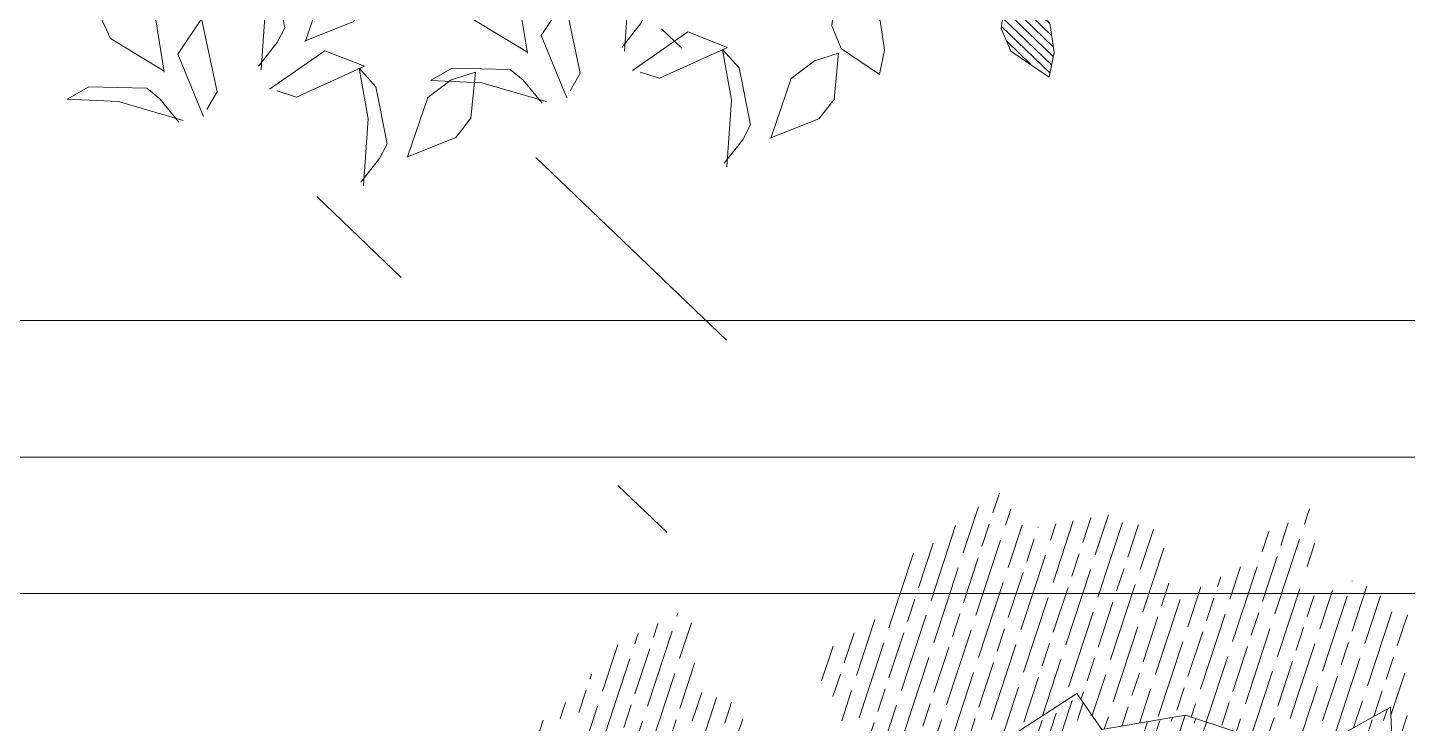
# Model space of a CAD drawing. Header units: millimetres. Extents: x 29001 to 40804, y -8833 to -5892.
# Drawn here: x 29464.99 to 29485.23, y -8548.2 to -8538 of the extents above; entities that cross this region are included whole.
import ezdxf

# ---------------------------------------------------------------- set-up
doc = ezdxf.new("R2010")
doc.units = ezdxf.units.MM
doc.layers.get('0').update_dxf_attribs({"lineweight": 0})
for name, color, linetype, lineweight in [('250', 250, 'Continuous', 0), ('251', 251, 'Continuous', 0), ('252', 252, 'Continuous', 0), ('xxx_Auto_Tefris_Tefris', 32, 'Continuous', 0)]:
    doc.layers.add(name, color=color, linetype=linetype, lineweight=lineweight)

# ---------------------------------------------------------------- blocks, each defined once
blk = doc.blocks.new('U1')
at = {"lineweight": 0, "true_color": 0x6c822b}
h = blk.add_hatch(dxfattribs=at)
h.set_pattern_fill('ANSI31', color=67, scale=0.11949, style=0)
h.set_pattern_definition([(45, (-1654801.43153, 54992.851125), (-0.0105615167031, 0.0105615167031), [])])
edge = h.paths.add_edge_path()
edge.add_line((-2359702.8209, 78418.9504), (-2359702.805, 78419.0606))
edge.add_line((-2359702.805, 78419.0606), (-2359702.773, 78419.1014))
edge.add_line((-2359702.773, 78419.1014), (-2359702.6807, 78419.1334))
edge.add_line((-2359702.6807, 78419.1334), (-2359702.6842, 78419.0801))
edge.add_line((-2359702.6842, 78419.0801), (-2359702.7091, 78419.0234))
edge.add_line((-2359702.7091, 78419.0234), (-2359702.8209, 78418.9524))
edge.add_line((-2359703.1018, 78419.1698), (-2359703.0858, 78419.2801))
edge.add_line((-2359703.0858, 78419.2801), (-2359703.0539, 78419.3209))
edge.add_line((-2359703.0539, 78419.3209), (-2359702.9615, 78419.3528))
edge.add_line((-2359702.9615, 78419.3528), (-2359702.9651, 78419.2996))
edge.add_line((-2359702.9651, 78419.2996), (-2359702.9899, 78419.2428))
edge.add_line((-2359702.9899, 78419.2428), (-2359703.1018, 78419.1718))
edge.add_line((-2359703.4882, 78419.5519), (-2359703.5924, 78419.5912))
edge.add_line((-2359703.5924, 78419.5912), (-2359703.6254, 78419.6312))
edge.add_line((-2359703.6254, 78419.6312), (-2359703.6367, 78419.7282))
edge.add_line((-2359703.6367, 78419.7282), (-2359703.5855, 78419.7133))
edge.add_line((-2359703.5855, 78419.7133), (-2359703.5354, 78419.6768))
edge.add_line((-2359703.5354, 78419.6768), (-2359703.4902, 78419.5523))
edge.add_line((-2359703.7415, 78419.035), (-2359703.7257, 78418.9247))
edge.add_line((-2359703.7257, 78418.9247), (-2359703.7448, 78418.8765))
edge.add_line((-2359703.7448, 78418.8765), (-2359703.8244, 78418.8198))
edge.add_line((-2359703.8244, 78418.8198), (-2359703.836, 78418.8719))
edge.add_line((-2359703.836, 78418.8719), (-2359703.8282, 78418.9334))
edge.add_line((-2359703.8282, 78418.9334), (-2359703.7409, 78419.0331))
edge.add_line((-2359703.3711, 78418.6329), (-2359703.3553, 78418.5226))
edge.add_line((-2359703.3553, 78418.5226), (-2359703.3744, 78418.4744))
edge.add_line((-2359703.3744, 78418.4744), (-2359703.454, 78418.4177))
edge.add_line((-2359703.454, 78418.4177), (-2359703.4656, 78418.4698))
edge.add_line((-2359703.4656, 78418.4698), (-2359703.4578, 78418.5313))
edge.add_line((-2359703.4578, 78418.5313), (-2359703.3705, 78418.631))
edge.add_line((-2359702.6007, 78419.6336), (-2359702.5847, 78419.7438))
edge.add_line((-2359702.5847, 78419.7438), (-2359702.5528, 78419.7847))
edge.add_line((-2359702.5528, 78419.7847), (-2359702.4605, 78419.8166))
edge.add_line((-2359702.4605, 78419.8166), (-2359702.464, 78419.7634))
edge.add_line((-2359702.464, 78419.7634), (-2359702.4889, 78419.7066))
edge.add_line((-2359702.4889, 78419.7066), (-2359702.6007, 78419.6356))
h = blk.add_hatch(dxfattribs=at)
h.set_pattern_fill('ANSI31', color=67, scale=0.1195, style=0)
edge = h.paths.add_edge_path()
edge.add_line((-2359701.9845, 78417.9483), (-2359701.9685, 78418.0585))
edge.add_line((-2359701.9685, 78418.0585), (-2359701.9366, 78418.0993))
edge.add_line((-2359701.9366, 78418.0993), (-2359701.8442, 78418.1313))
edge.add_line((-2359701.8442, 78418.1313), (-2359701.8478, 78418.0781))
edge.add_line((-2359701.8478, 78418.0781), (-2359701.8726, 78418.0213))
edge.add_line((-2359701.8726, 78418.0213), (-2359701.9845, 78417.9503))
edge.add_line((-2359702.2653, 78418.1678), (-2359702.2494, 78418.278))
edge.add_line((-2359702.2494, 78418.278), (-2359702.2174, 78418.3188))
edge.add_line((-2359702.2174, 78418.3188), (-2359702.1251, 78418.3508))
edge.add_line((-2359702.1251, 78418.3508), (-2359702.1287, 78418.2975))
edge.add_line((-2359702.1287, 78418.2975), (-2359702.1535, 78418.2407))
edge.add_line((-2359702.1535, 78418.2407), (-2359702.2654, 78418.1697))
edge.add_line((-2359702.6518, 78418.5498), (-2359702.756, 78418.5891))
edge.add_line((-2359702.756, 78418.5891), (-2359702.789, 78418.6291))
edge.add_line((-2359702.789, 78418.6291), (-2359702.8003, 78418.7261))
edge.add_line((-2359702.8003, 78418.7261), (-2359702.7491, 78418.7112))
edge.add_line((-2359702.7491, 78418.7112), (-2359702.699, 78418.6747))
edge.add_line((-2359702.699, 78418.6747), (-2359702.6537, 78418.5502))
edge.add_line((-2359702.905, 78418.0329), (-2359702.8892, 78417.9226))
edge.add_line((-2359702.8892, 78417.9226), (-2359702.9084, 78417.8744))
edge.add_line((-2359702.9084, 78417.8744), (-2359702.9879, 78417.8178))
edge.add_line((-2359702.9879, 78417.8178), (-2359702.9995, 78417.8698))
edge.add_line((-2359702.9995, 78417.8698), (-2359702.9917, 78417.9313))
edge.add_line((-2359702.9917, 78417.9313), (-2359702.9044, 78418.031))
edge.add_line((-2359702.5347, 78417.6308), (-2359702.5189, 78417.5205))
edge.add_line((-2359702.5189, 78417.5205), (-2359702.538, 78417.4723))
edge.add_line((-2359702.538, 78417.4723), (-2359702.6176, 78417.4156))
edge.add_line((-2359702.6176, 78417.4156), (-2359702.6292, 78417.4677))
edge.add_line((-2359702.6292, 78417.4677), (-2359702.6214, 78417.5292))
edge.add_line((-2359702.6214, 78417.5292), (-2359702.5341, 78417.6289))
edge.add_line((-2359701.7643, 78418.6315), (-2359701.7483, 78418.7417))
edge.add_line((-2359701.7483, 78418.7417), (-2359701.7164, 78418.7826))
edge.add_line((-2359701.7164, 78418.7826), (-2359701.624, 78418.8145))
edge.add_line((-2359701.624, 78418.8145), (-2359701.6276, 78418.7613))
edge.add_line((-2359701.6276, 78418.7613), (-2359701.6524, 78418.7045))
edge.add_line((-2359701.6524, 78418.7045), (-2359701.7643, 78418.6335))
at = {"color": 67, "lineweight": 0, "true_color": 0x6c822b}
for points in [[(-2359702.5541, 78418.4991), (-2359702.5942, 78418.548), (-2359702.611, 78418.5789), (-2359702.5899, 78418.6997), (-2359702.5557, 78418.7395), (-2359702.572, 78418.6322), (-2359702.5595, 78418.4912)], [(-2359701.7871, 78418.4752), (-2359701.8273, 78418.524), (-2359701.8441, 78418.555), (-2359701.8229, 78418.6758), (-2359701.7887, 78418.7155), (-2359701.8051, 78418.6082), (-2359701.7925, 78418.4673)], [(-2359701.8848, 78418.5258), (-2359701.989, 78418.5651), (-2359702.022, 78418.6051), (-2359702.0333, 78418.7022), (-2359701.9821, 78418.6872), (-2359701.932, 78418.6507), (-2359701.8867, 78418.5262)], [(-2359702.3548, 78418.4908), (-2359702.3389, 78418.6011), (-2359702.3069, 78418.6419), (-2359702.2146, 78418.6738), (-2359702.2182, 78418.6206), (-2359702.243, 78418.5638), (-2359702.3549, 78418.4928)], [(-2359702.4432, 78418.4099), (-2359702.4653, 78418.4467), (-2359702.4358, 78418.6012), (-2359702.3843, 78418.5276), (-2359702.4358, 78418.3951)], [(-2359702.5918, 78418.4461), (-2359702.6325, 78418.4324), (-2359702.7771, 78418.4945), (-2359702.6941, 78418.529), (-2359702.5758, 78418.4501)], [(-2359701.8248, 78418.4221), (-2359701.8655, 78418.4085), (-2359702.0101, 78418.4705), (-2359701.9271, 78418.505), (-2359701.8088, 78418.4261)], [(-2359702.3833, 78418.3846), (-2359702.3442, 78418.4342), (-2359702.3176, 78418.4573), (-2359702.1951, 78418.4626), (-2359702.1489, 78418.4378), (-2359702.2572, 78418.4307), (-2359702.3922, 78418.3881)]]:
    blk.add_lwpolyline(points, dxfattribs=at)
at = {"layer": '250', "lineweight": 0}
for points in [[(-2359701.5878, 78418.4669), (-2359701.5719, 78418.5771), (-2359701.5399, 78418.6179), (-2359701.4476, 78418.6499), (-2359701.4512, 78418.5966), (-2359701.476, 78418.5398), (-2359701.5879, 78418.4689)], [(-2359703.3711, 78418.6329), (-2359703.3553, 78418.5226), (-2359703.3744, 78418.4744), (-2359703.454, 78418.4177), (-2359703.4656, 78418.4698), (-2359703.4578, 78418.5313), (-2359703.3705, 78418.631)], [(-2359703.0135, 78418.6456), (-2359702.9977, 78418.5354), (-2359703.0168, 78418.4872), (-2359703.0964, 78418.4305), (-2359703.108, 78418.4826), (-2359703.1002, 78418.5441), (-2359703.0129, 78418.6437)], [(-2359701.6762, 78418.3859), (-2359701.6983, 78418.4227), (-2359701.6688, 78418.5773), (-2359701.6173, 78418.5037), (-2359701.6688, 78418.3712)], [(-2359702.8625, 78418.3009), (-2359702.9667, 78418.3402), (-2359702.9997, 78418.3802), (-2359703.011, 78418.4772), (-2359702.9598, 78418.4623), (-2359702.9097, 78418.4258), (-2359702.8645, 78418.3013)], [(-2359702.7649, 78418.2502), (-2359702.805, 78418.299), (-2359702.8218, 78418.33), (-2359702.8006, 78418.4508), (-2359702.7664, 78418.4905), (-2359702.7828, 78418.3832), (-2359702.7702, 78418.2423)], [(-2359702.0955, 78418.2769), (-2359702.1997, 78418.3162), (-2359702.2327, 78418.3562), (-2359702.244, 78418.4533), (-2359702.1928, 78418.4383), (-2359702.1427, 78418.4018), (-2359702.0975, 78418.2773)], [(-2359701.9979, 78418.2262), (-2359702.038, 78418.2751), (-2359702.0548, 78418.3061), (-2359702.0336, 78418.4268), (-2359701.9994, 78418.4666), (-2359702.0158, 78418.3593), (-2359702.0033, 78418.2183)], [(-2359701.6163, 78418.3606), (-2359701.5772, 78418.4103), (-2359701.5506, 78418.4334), (-2359701.4281, 78418.4387), (-2359701.3819, 78418.4138), (-2359701.4902, 78418.4067), (-2359701.6252, 78418.3641)]]:
    blk.add_lwpolyline(points, dxfattribs=at)
blk = doc.blocks.new('cc')
at = {"color": 66, "linetype": 'Continuous', "true_color": 0x608d07}
for p, q in [((3.7968, -1.5935), (3.7115, -1.5443)), ((3.9067, -1.5811), (3.8439, -1.5449)), ((2.9958, -2.3443), (2.8023, -2.2326)), ((3.063, -2.2315), (3.0101, -2.201)), ((3.0302, -2.2884), (3.0057, -2.2742)), ((2.8068, -2.4627), (2.7038, -2.4032)), ((2.8646, -2.4202), (2.7793, -2.371)), ((2.9328, -2.3838), (2.9116, -2.3716)), ((2.3514, -2.8823), (2.067, -2.7181)), ((2.5592, -2.8506), (2.2749, -2.6864)), ((2.5997, -2.7981), (2.5067, -2.7445)), ((2.5899, -2.7166), (2.5822, -2.7122)), ((2.4411, -2.8582), (2.2705, -2.7597))]:
    blk.add_line(p, q, dxfattribs=at)
at = {"layer": '250', "color": 66, "true_color": 0x608d07}
for points in [[(1.9516, -2.9639), (2.6076, -2.8639), (2.5767, -2.607), (2.9989, -2.3424), (3.1545, -2.0734)], [(3.6096, -1.6485), (3.927, -1.5765), (3.7652, -1.3795)]]:
    blk.add_lwpolyline(points, dxfattribs=at)
at = {"layer": '251', "color": 66, "linetype": 'Continuous', "true_color": 0x608d07}
for p, q in [((3.9672, -1.4738), (3.5669, -1.2426)), ((3.9548, -1.6802), (3.8181, -1.6012)), ((4.1211, -1.6694), (3.8971, -1.5401)), ((3.9825, -1.9096), (3.5821, -1.6785)), ((3.8285, -1.714), (3.6853, -1.6313)), ((3.6898, -1.9542), (3.2895, -1.7231)), ((4.3044, -1.9888), (3.9086, -1.7602)), ((4.135, -1.7842), (4.0149, -1.7148)), ((3.8161, -1.9204), (3.5759, -1.7817)), ((4.3621, -1.9153), (4.195, -1.8188)), ((3.3772, -1.9872), (3.2571, -1.9179)), ((3.8438, -2.1498), (3.4434, -1.9187)), ((3.5512, -2.1944), (3.1508, -1.9633)), ((3.6774, -2.1606), (3.4372, -2.0219)), ((4.1702, -2.2316), (3.7699, -2.0004)), ((3.9963, -2.0244), (3.8762, -1.955)), ((4.3169, -2.1027), (4.0625, -1.9559)), ((3.2247, -2.1127), (3.1536, -2.0717)), ((4.2965, -2.1977), (4.0563, -2.059)), ((3.2385, -2.2274), (3.1184, -2.1581)), ((3.7051, -2.39), (3.3048, -2.1589)), ((3.4125, -2.4346), (3.0625, -2.2325)), ((3.5388, -2.4008), (3.2986, -2.2621)), ((3.9924, -2.4492), (3.6312, -2.2406)), ((3.8576, -2.2646), (3.7375, -2.1952)), ((4.1289, -2.3144), (3.9238, -2.1961)), ((3.086, -2.3529), (3.0162, -2.3126)), ((4.0297, -2.3639), (3.9177, -2.2992)), ((4.2531, -2.2794), (4.2503, -2.2778)), ((3.0998, -2.4676), (2.9797, -2.3983)), ((3.5664, -2.6302), (3.1661, -2.3991)), ((2.9473, -2.5931), (2.766, -2.4884)), ((3.2738, -2.6748), (2.8734, -2.4437)), ((3.4001, -2.641), (3.1599, -2.5023)), ((3.8929, -2.712), (3.4925, -2.4808)), ((3.7189, -2.5048), (3.5988, -2.4354)), ((4.1855, -2.6674), (3.7852, -2.4363)), ((2.781, -2.6038), (2.6773, -2.5439)), ((4.0192, -2.6781), (3.779, -2.5395)), ((4.2391, -2.5916), (4.1116, -2.518)), ((2.6547, -2.6377), (2.5886, -2.5995)), ((2.9611, -2.7078), (2.841, -2.6385)), ((3.4277, -2.8705), (3.0274, -2.6393)), ((2.8086, -2.8333), (2.5886, -2.7063)), ((3.1351, -2.915), (2.7348, -2.6839)), ((3.2614, -2.8812), (3.0212, -2.7425)), ((3.5666, -2.8439), (3.3539, -2.721)), ((3.5802, -2.745), (3.4601, -2.6756)), ((3.8192, -2.7762), (3.6465, -2.6765)), ((4.1993, -2.7821), (4.0792, -2.7128)), ((4.3467, -2.7605), (4.2656, -2.7136)), ((2.6423, -2.844), (2.6024, -2.821)), ((3.6929, -2.81), (3.6403, -2.7797)), ((4.0812, -2.8207), (3.9729, -2.7582)), ((2.67, -3.0735), (2.3697, -2.9001)), ((2.516, -2.8779), (2.516, -2.8778)), ((2.8225, -2.948), (2.7024, -2.8787)), ((3.289, -3.1107), (2.8887, -2.8795)), ((2.3773, -3.1181), (2.0771, -2.9447)), ((2.5036, -3.0842), (2.2634, -2.9455)), ((2.9964, -3.1552), (2.5961, -2.9241)), ((3.1227, -3.1214), (2.8825, -2.9827)), ((3.5563, -3.1582), (3.2152, -2.9612)), ((3.4416, -2.9852), (3.3214, -2.9158)), ((1.9122, -3.2765), (1.5118, -3.0454)), ((2.2386, -3.3583), (1.8383, -3.1271)), ((2.0647, -3.1511), (1.9446, -3.0817)), ((2.5313, -3.3137), (2.1309, -3.0826)), ((2.6838, -3.1882), (2.5637, -3.1189)), ((3.1504, -3.3509), (2.75, -3.1197)), ((3.3029, -3.2254), (3.1828, -3.1561)), ((3.5835, -3.2807), (3.3691, -3.1569)), ((2.3649, -3.3244), (2.1247, -3.1857)), ((2.8577, -3.3954), (2.4574, -3.1643)), ((2.984, -3.3616), (2.7438, -3.2229)), ((3.4768, -3.4326), (3.0765, -3.2015)), ((1.7735, -3.5167), (1.3732, -3.2856)), ((3.5372, -3.3607), (3.3629, -3.2601)), ((1.6072, -3.5275), (1.367, -3.3888)), ((2.1, -3.5985), (1.6996, -3.3673)), ((1.926, -3.3913), (1.8059, -3.3219)), ((2.3926, -3.5539), (1.9922, -3.3228)), ((2.5451, -3.4284), (2.425, -3.3591)), ((3.0117, -3.5911), (2.6113, -3.3599)), ((3.1642, -3.4656), (3.0441, -3.3963)), ((3.4445, -3.5207), (3.2304, -3.3971)), ((2.2263, -3.5646), (1.9861, -3.426)), ((2.7191, -3.6356), (2.3187, -3.4045)), ((2.8454, -3.6018), (2.6051, -3.4631)), ((3.2671, -3.6318), (2.9378, -3.4417)), ((1.7873, -3.6315), (1.6672, -3.5621)), ((3.3558, -3.5762), (3.2242, -3.5003)), ((1.9613, -3.8387), (1.5609, -3.6075)), ((2.2539, -3.7941), (1.8536, -3.563)), ((2.4064, -3.6686), (2.2863, -3.5993)), ((2.873, -3.8313), (2.4727, -3.6001)), ((3.0255, -3.7058), (2.9054, -3.6365)), ((3.1785, -3.6874), (3.0917, -3.6373)), ((1.6348, -3.757), (1.4726, -3.6633)), ((2.0876, -3.8048), (1.8474, -3.6662)), ((2.5804, -3.8758), (2.18, -3.6447)), ((2.7067, -3.842), (2.4665, -3.7033)), ((3.026, -3.8128), (2.7991, -3.6819)), ((1.6486, -3.8717), (1.5285, -3.8024)), ((2.0141, -3.976), (1.7149, -3.8032)), ((3.0898, -3.7429), (3.0856, -3.7405)), ((2.4417, -4.116), (2.0413, -3.8849)), ((2.2677, -3.9089), (2.1476, -3.8395)), ((2.7343, -4.0715), (2.334, -3.8403)), ((2.8868, -3.946), (2.7667, -3.8767)), ((3.0398, -3.9276), (2.9531, -3.8775)), ((1.726, -4.0231), (1.5403, -3.9159)), ((1.8701, -3.9996), (1.7087, -3.9064)), ((2.568, -4.0822), (2.3278, -3.9435)), ((2.9067, -4.0643), (2.6604, -3.9221)), ((1.0474, -4.0584), (0.9571, -4.0062)), ((3.053, -4.042), (2.9469, -3.9807)), ((1.0166, -4.2541), (0.6645, -4.0508)), ((1.0629, -4.1741), (0.9509, -4.1094)), ((0.5997, -4.4404), (0.1993, -4.2093)), ((0.9261, -4.5221), (0.5258, -4.291)), ((0.7522, -4.3149), (0.6321, -4.2456)), ((0.9704, -4.3342), (0.8184, -4.2464)), ((1.0524, -4.4883), (0.8122, -4.3496)), ((0.461, -4.6806), (0.0606, -4.4495)), ((0.7875, -4.7623), (0.3871, -4.5312)), ((0.6135, -4.5551), (0.4934, -4.4858)), ((1.0801, -4.7178), (0.6797, -4.4866)), ((0.9138, -4.7285), (0.6735, -4.5898)), ((1.1977, -4.6789), (1.0062, -4.5684)), ((0.1697, -4.8327), (-0.078, -4.6897)), ((0.336, -4.822), (0.2484, -4.7714)), ((0.4748, -4.7954), (0.3547, -4.726)), ((0.7902, -4.8707), (0.5411, -4.7268)), ((1.0486, -4.8064), (0.9738, -4.7632)), ((1.1749, -4.7725), (1.1601, -4.764)), ((0.5608, -4.845), (0.5349, -4.83)), ((0.9223, -4.8402), (0.8675, -4.8086))]:
    blk.add_line(p, q, dxfattribs=at)
blk = doc.blocks.new('MOBİLYALAR')
at = {"layer": 'xxx_Auto_Tefris_Tefris', "lineweight": 0}
for points in [[(351.435, -2222.499), (308.129, -2222.499), (308.129, -2155.146), (351.435, -2155.146)], [(349.435, -2220.499), (310.129, -2220.499), (310.129, -2157.146), (349.435, -2157.146)], [(351.435, -2289.852), (308.129, -2289.852), (308.129, -2222.499), (351.435, -2222.499)], [(349.435, -2287.852), (310.129, -2287.852), (310.129, -2224.499), (349.435, -2224.499)]]:
    blk.add_lwpolyline(points, close=True, dxfattribs=at)
at = {"lineweight": 0, "extrusion": (7.374e-13, 3.02e-14, -1), "xscale": 6.952506840120427, "yscale": 6.952506840120427, "zscale": 6.952506840120427, "rotation": 358.8247405303607}
blk.add_blockref('U1', (16390885.445, -883802.526), dxfattribs=at)
at = {"layer": '252', "lineweight": 0, "extrusion": (0, 0, -1), "xscale": 2.5, "yscale": 2.5, "zscale": 2.5, "rotation": 138.2177405299978}
blk.add_blockref('cc', (-335.496, -2235.648), dxfattribs=at)

msp = doc.modelspace()

# ---------------------------------------------------------------- block references
at = {"color": 6}
msp.add_blockref('MOBİLYALAR', (29144.792, -6321.799), dxfattribs=at)

doc.saveas('drawing.dxf')
